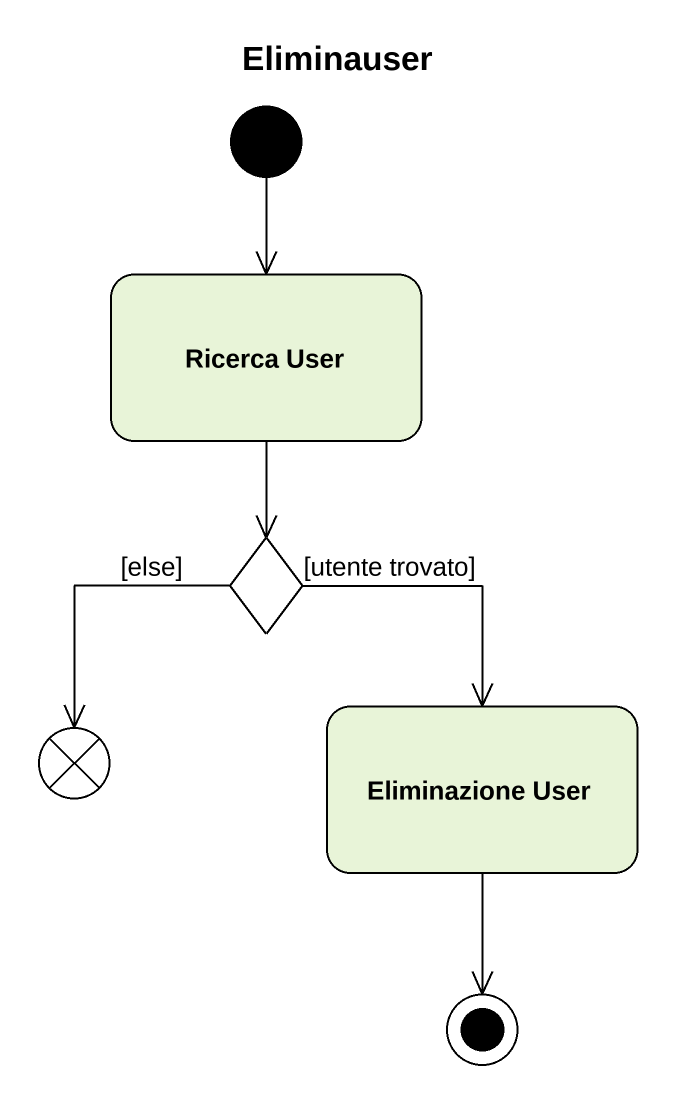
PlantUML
@startuml
title Eliminauser
hide empty description
state "Ricerca User" as Ricerca_User
state choice1 <<choice>>
state exit1 <<choice>>
state "Eliminazione User" as Eliminazione_User
[*] --> Ricerca_User
Ricerca_User --> choice1
choice1 --> exit1 : [else]
choice1 --> Eliminazione_User : [utente trovato]
Eliminazione_User --> [*]
@enduml
